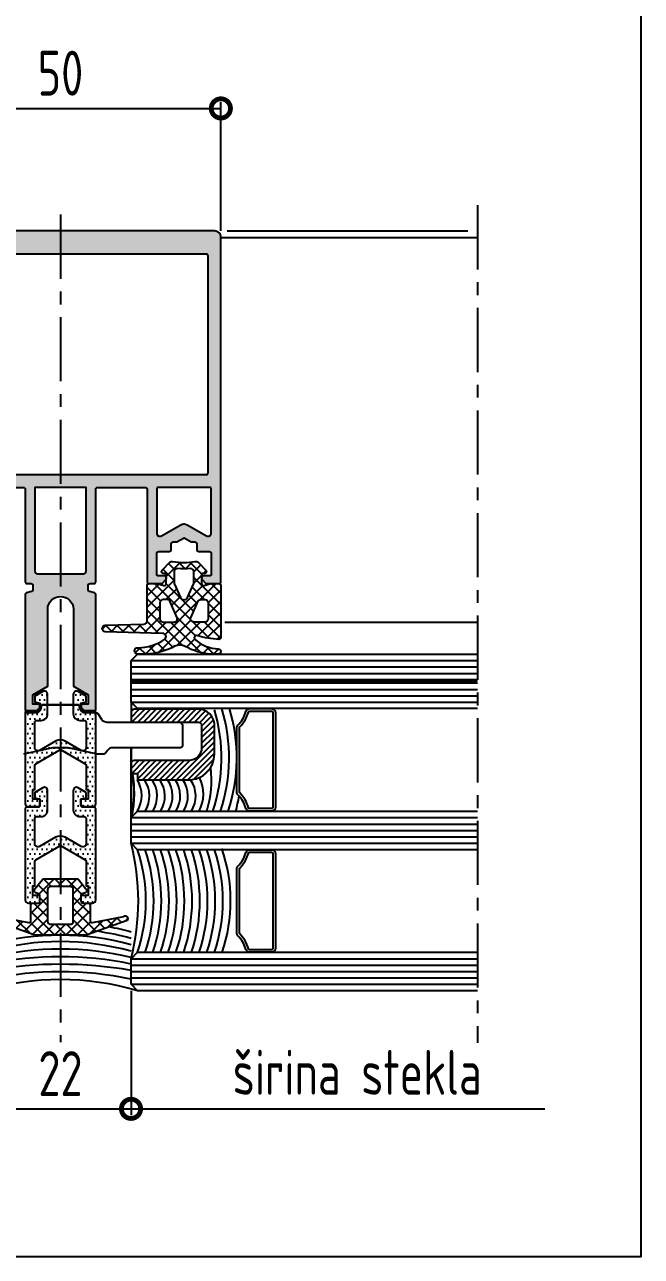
# Model space of a CAD drawing. Extents: x -207922 to -189609, y 24831 to 30124.
# Drawn here: x -207808.3 to -207712.2, y 29827.1 to 30019.2 of the extents above; entities that cross this region are included whole.
import ezdxf

# ---------------------------------------------------------------- set-up
doc = ezdxf.new("R2010")
doc.units = 0
doc.header["$LTSCALE"] = 8
for name, pattern in [('CENTER', [2, 1.25, -0.25, 0.25, -0.25]), ('FOLIE', [1.6, 0.8, -0.8]), ('HIDDEN', [0.375, 0.25, -0.125])]:
    doc.linetypes.add(name, pattern=pattern)
doc.layers.get('0').update_dxf_attribs({"linetype": 'CONTINUOUS'})
doc.layers.get('DEFPOINTS').update_dxf_attribs({"linetype": 'CONTINUOUS'})
for name, color, linetype in [('ACCESSORI', 200, 'CONTINUOUS'), ('ASSI', 1, 'CENTER'), ('CONST35', 7, 'CONTINUOUS'), ('FILL', 253, 'CONTINUOUS'), ('FINE', 7, 'CONTINUOUS'), ('GOMMA', 3, 'CONTINUOUS'), ('GROSSA', 4, 'CONTINUOUS'), ('MARCHIO', 7, 'CONTINUOUS'), ('NASC', 7, 'HIDDEN'), ('QUOTE', 254, 'CONTINUOUS'), ('TRATTEGGI', 140, 'CONTINUOUS'), ('VETRO', 6, 'CONTINUOUS')]:
    doc.layers.add(name, color=color, linetype=linetype)
doc.styles.add('GEN1', font='geniso.shx', dxfattribs={"width": 0.8})
doc.dimstyles.new('LE2', dxfattribs={"dimscale": 2, "dimtxt": 3.5, "dimasz": 3, "dimexe": 0.5, "dimexo": 0.5, "dimgap": 1, "dimtad": 1, "dimdec": 1, "dimrnd": 0.05, "dimzin": 12, "dimtxsty": 'GEN1', "dimblk": 'DOTSMALL', "dimcen": -3, "dimclrd": 1, "dimclre": 1, "dimclrt": 2, "dimadec": 1, "dimazin": 0, "dimtfac": 1, "dimtdec": 1, "dimtmove": 0, "dimatfit": 3, "dimldrblk": 'DOTSMALL', "dimfxl": 1, "dimtvp": 4, "dimtolj": 1, "dimtzin": 12, "dimarcsym": 0})

# ---------------------------------------------------------------- blocks, each defined once
blk = doc.blocks.new('_DotSmall')
at = {"color": 0, "const_width": 0.5}
blk.add_lwpolyline([(-0.0625, 0, 1), (0.0625, 0, 1)], format="xyb", close=True, dxfattribs=at)
blk = doc.blocks.new('*D105')
at = {"color": 1, "lineweight": -2, "ltscale": 0.2, "transparency": 16777216}
for p, q in [((-207813.73, 29868.57), (-207813.73, 29849.15)), ((-207791.73, 29868.57), (-207791.73, 29849.15)), ((-207813.73, 29850.15), (-207791.73, 29850.15))]:
    blk.add_line(p, q, dxfattribs=at)
at = {"layer": 'DEFPOINTS', "color": 0, "ltscale": 0.2, "transparency": 16777216}
for p in [(-207813.73, 29869.57), (-207791.73, 29869.57), (-207791.73, 29850.15)]:
    blk.add_point(p, dxfattribs=at)
at = {"color": 1, "lineweight": -2, "ltscale": 0.2, "transparency": 16777216, "xscale": 6, "yscale": 6, "zscale": 6, "rotation": 180}
blk.add_blockref('_DotSmall', (-207813.73, 29850.15), dxfattribs=at)
at = {"color": 1, "lineweight": -2, "ltscale": 0.2, "transparency": 16777216, "xscale": 6, "yscale": 6, "zscale": 6}
blk.add_blockref('_DotSmall', (-207791.73, 29850.15), dxfattribs=at)
at = {"color": 2, "ltscale": 0.2, "transparency": 16777216, "insert": (-207802.73, 29855.65), "char_height": 7, "attachment_point": 5, "style": 'GEN1'}
blk.add_mtext('\\A1;22', dxfattribs=at)
blk = doc.blocks.new('*D106')
at = {"color": 1, "lineweight": -2, "ltscale": 0.2, "transparency": 16777216}
for p, q in [((-207827.73, 29987.07), (-207827.73, 30007.18)), ((-207777.73, 29987.07), (-207777.73, 30007.18)), ((-207827.73, 30006.18), (-207777.73, 30006.18))]:
    blk.add_line(p, q, dxfattribs=at)
at = {"layer": 'DEFPOINTS', "color": 0, "ltscale": 0.2, "transparency": 16777216}
for p in [(-207777.73, 30006.18), (-207827.73, 29986.07), (-207777.73, 29986.07)]:
    blk.add_point(p, dxfattribs=at)
at = {"color": 1, "lineweight": -2, "ltscale": 0.2, "transparency": 16777216, "xscale": 6, "yscale": 6, "zscale": 6, "rotation": 180}
blk.add_blockref('_DotSmall', (-207827.73, 30006.18), dxfattribs=at)
at = {"color": 1, "lineweight": -2, "ltscale": 0.2, "transparency": 16777216, "xscale": 6, "yscale": 6, "zscale": 6}
blk.add_blockref('_DotSmall', (-207777.73, 30006.18), dxfattribs=at)
at = {"color": 2, "ltscale": 0.2, "transparency": 16777216, "insert": (-207802.73, 30011.68), "char_height": 7, "attachment_point": 5, "style": 'GEN1'}
blk.add_mtext('\\A1;50', dxfattribs=at)
blk = doc.blocks.new('ALUK K730')
at = {"layer": 'FILL'}
h = blk.add_hatch(color=256, dxfattribs=at)
h.paths.add_polyline_path([(85.51, 243.55, 0.414214), (85.21, 243.85), (83.34, 243.85, 0.198912), (83.12, 243.76), (82.6, 243.23, 0.232025), (82.51, 242.98, 0.451788), (82.81, 242.65), (83.71, 242.65, -0.414214), (84.01, 242.35), (84.01, 239.15, -0.414214), (83.71, 238.85), (82.06, 238.85, 0.414214), (81.76, 238.55), (81.76, 237.65, -0.414214), (81.46, 237.35), (80.9, 237.35), (79.76, 236.69), (78.63, 237.35), (78.06, 237.35, -0.414214), (77.76, 237.65), (77.76, 238.55, 0.414214), (77.46, 238.85), (75.81, 238.85, -0.414214), (75.51, 239.15), (75.51, 242.35, -0.414214), (75.81, 242.65), (76.71, 242.65, 0.451788), (77.01, 242.98, 0.232025), (76.92, 243.23), (76.4, 243.76, 0.198912), (76.19, 243.85), (74.31, 243.85, 0.414214), (74.01, 243.55), (74.01, 229.15, -0.414214), (73.71, 228.85), (66.31, 228.85, -0.414214), (66.01, 229.15), (66.01, 243.55, 0.414214), (65.71, 243.85), (65.11, 243.85, -0.414214), (64.81, 244.15), (64.81, 244.8, -0.339454), (65.03, 245.09), (65.79, 245.29, 0.339454), (66.01, 245.58), (66.01, 263.55, 0.414214), (65.71, 263.85), (64.41, 263.85), (63.71, 263.15), (63.71, 262.65), (64.81, 262.65), (64.81, 261.18), (62.51, 259.85), (62.51, 247.85, -1), (58.51, 247.85), (58.51, 259.85), (56.21, 261.18), (56.21, 262.65), (57.31, 262.65), (57.31, 263.15), (56.61, 263.85), (55.31, 263.85, 0.414214), (55.01, 263.55), (55.01, 245.58, 0.339454), (55.23, 245.29), (55.99, 245.09, -0.339454), (56.21, 244.8), (56.21, 244.65), (56.21, 244.15, -0.414214), (55.91, 243.85), (55.31, 243.85, 0.414214), (55.01, 243.55), (55.01, 229.15, -0.414214), (54.71, 228.85), (47.31, 228.85, -0.414214), (47.01, 229.15), (47.01, 243.55, 0.414214), (46.71, 243.85), (44.84, 243.85, 0.198912), (44.62, 243.76), (44.1, 243.23, 0.232025), (44.01, 242.98, 0.451788), (44.31, 242.65), (45.21, 242.65, -0.414214), (45.51, 242.35), (45.51, 239.15, -0.414214), (45.21, 238.85), (43.56, 238.85, 0.414214), (43.26, 238.55), (43.26, 237.65, -0.414214), (42.96, 237.35), (42.4, 237.35), (41.26, 236.69), (40.13, 237.35), (39.56, 237.35, -0.414214), (39.26, 237.65), (39.26, 238.55, 0.414214), (38.96, 238.85), (37.31, 238.85, -0.414214), (37.01, 239.15), (37.01, 242.35, -0.414214), (37.31, 242.65), (38.21, 242.65, 0.451788), (38.51, 242.98, 0.232025), (38.42, 243.23), (37.9, 243.76, 0.198912), (37.69, 243.85), (35.81, 243.85, 0.414214), (35.51, 243.55), (35.51, 189.85, 0.414214), (36.51, 188.85), (84.51, 188.85, 0.414214), (85.51, 189.85)])
h.paths.add_polyline_path([(83.21, 226.85, -0.414214), (83.51, 226.55), (83.51, 192.75, -0.414214), (83.21, 192.45), (37.81, 192.45, -0.414214), (37.51, 192.75), (37.51, 226.55, -0.414214), (37.81, 226.85)], flags=16)
h.paths.add_polyline_path([(64.51, 228.85), (56.51, 228.85), (56.51, 241.85, -0.414214), (57.01, 242.35), (64.01, 242.35, -0.414214), (64.51, 241.85)], flags=16)
h.paths.add_polyline_path([(75.51, 229.15), (75.51, 235.97, -0.57735), (76.26, 236.4), (79.26, 234.67, 0.267949), (80.26, 234.67), (83.26, 236.4, -0.57735), (84.01, 235.97), (84.01, 229.15, -0.414214), (83.71, 228.85), (75.81, 228.85, -0.414214)], flags=16)
h.paths.add_polyline_path([(45.51, 229.15, -0.414214), (45.21, 228.85), (37.31, 228.85, -0.414214), (37.01, 229.15), (37.01, 235.97, -0.57735), (37.76, 236.4), (40.76, 234.67, 0.267949), (41.76, 234.67), (44.76, 236.4, -0.57735), (45.51, 235.97)], flags=16)
at = {"layer": 'GROSSA'}
for points in [[(75.81, 242.65), (76.71, 242.65, 0.414214), (77.01, 242.95), (77.01, 243.02, 0.198912), (76.92, 243.23), (76.4, 243.76, 0.198912), (76.19, 243.85), (74.31, 243.85, 0.414214), (74.01, 243.55), (74.01, 229.15, -0.414214), (73.71, 228.85), (66.31, 228.85, -0.414214), (66.01, 229.15), (66.01, 243.55, 0.414214), (65.71, 243.85), (65.11, 243.85, -0.414214), (64.81, 244.15), (64.81, 244.8, -0.339454), (65.03, 245.09), (65.79, 245.29, 0.339454), (66.01, 245.58), (66.01, 263.55, 0.414214), (65.71, 263.85), (64.41, 263.85), (63.71, 263.15), (63.71, 262.65), (64.81, 262.65), (64.81, 261.18), (62.51, 259.85), (62.51, 247.85, -1), (58.51, 247.85), (58.51, 259.85), (56.21, 261.18), (56.21, 262.65), (57.31, 262.65), (57.31, 263.15), (56.61, 263.85), (55.31, 263.85, 0.414214), (55.01, 263.55), (55.01, 245.58, 0.339454), (55.23, 245.29), (55.99, 245.09, -0.339454), (56.21, 244.8), (56.21, 244.65), (56.21, 244.15, -0.414214), (55.91, 243.85), (55.31, 243.85, 0.414214), (55.01, 243.55), (55.01, 229.15, -0.414214), (54.71, 228.85), (47.31, 228.85, -0.414214), (47.01, 229.15), (47.01, 243.55, 0.414214), (46.71, 243.85), (44.84, 243.85, 0.198912), (44.62, 243.76), (44.1, 243.23, 0.198912), (44.01, 243.02), (44.01, 242.95, 0.414214), (44.31, 242.65), (45.21, 242.65, -0.414214), (45.51, 242.35), (45.51, 239.15, -0.414214), (45.21, 238.85), (43.56, 238.85, 0.414214), (43.26, 238.55), (43.26, 237.65, -0.414214), (42.96, 237.35), (42.4, 237.35), (41.26, 236.69), (40.13, 237.35), (39.56, 237.35, -0.414214), (39.26, 237.65), (39.26, 238.55, 0.414214), (38.96, 238.85), (37.31, 238.85, -0.414214), (37.01, 239.15), (37.01, 242.35, -0.414214), (37.31, 242.65), (38.21, 242.65, 0.414214), (38.51, 242.95), (38.51, 243.02, 0.198912), (38.42, 243.23), (37.9, 243.76, 0.198912), (37.69, 243.85), (35.81, 243.85, 0.414214), (35.51, 243.55), (35.51, 189.85, 0.414214), (36.51, 188.85), (84.51, 188.85, 0.414214), (85.51, 189.85), (85.51, 243.55, 0.414214), (85.21, 243.85), (83.34, 243.85, 0.198912), (83.12, 243.76), (82.6, 243.23, 0.198912), (82.51, 243.02), (82.51, 242.95, 0.414214), (82.81, 242.65), (83.71, 242.65, -0.414214), (84.01, 242.35), (84.01, 239.15, -0.414214), (83.71, 238.85), (82.06, 238.85, 0.414214), (81.76, 238.55), (81.76, 237.65, -0.414214), (81.46, 237.35), (80.9, 237.35), (79.76, 236.69), (78.63, 237.35), (78.06, 237.35, -0.414214), (77.76, 237.65), (77.76, 238.55, 0.414214), (77.46, 238.85), (75.81, 238.85, -0.414214), (75.51, 239.15), (75.51, 242.35, -0.414214)], [(56.51, 241.85), (56.51, 228.85), (64.51, 228.85), (64.51, 241.85, 0.414214), (64.01, 242.35), (57.01, 242.35, 0.414214)], [(41.76, 234.67, -0.267949), (40.76, 234.67), (37.76, 236.4, 0.57735), (37.01, 235.97), (37.01, 229.15, 0.414214), (37.31, 228.85), (45.21, 228.85, 0.414214), (45.51, 229.15), (45.51, 235.97, 0.57735), (44.76, 236.4)], [(84.01, 235.97), (84.01, 229.15, -0.414214), (83.71, 228.85), (75.81, 228.85, -0.414214), (75.51, 229.15), (75.51, 235.97, -0.57735), (76.26, 236.4), (79.26, 234.67, 0.267949), (80.26, 234.67), (83.26, 236.4, -0.57735)], [(83.51, 226.55, 0.414214), (83.21, 226.85), (37.81, 226.85, 0.414214), (37.51, 226.55), (37.51, 192.75, 0.414214), (37.81, 192.45), (83.21, 192.45, 0.414214), (83.51, 192.75)]]:
    blk.add_lwpolyline(points, format="xyb", close=True, dxfattribs=at)

msp = doc.modelspace()

# ---------------------------------------------------------------- hatches: boundary and pattern name
at = {"layer": 'FILL'}
h = msp.add_hatch(dxfattribs=at)
h.set_pattern_fill('ANSI37', color=137, scale=10, style=0)
h.set_pattern_definition([(45, (-207971.5386, 29700.1217), (-0.8838835, 0.8838835), []), (135, (-207971.5386, 29700.1217), (-0.8838835, -0.8838835), [])])
h.paths.add_polyline_path([(-207795.74, 29925.57), (-207789.71, 29925.75, 0.405243), (-207789.23, 29926.25), (-207789.23, 29931.77, -0.414214), (-207788.93, 29932.07), (-207787.69, 29932.07), (-207786.6, 29931.78, 0.493145), (-207786.23, 29932.07), (-207786.23, 29933.45, 0.388879), (-207786.41, 29933.65), (-207786.7, 29933.67, -0.63707), (-207786.89, 29934.18), (-207785.68, 29935.39, -0.24542), (-207785.24, 29935.53, 0.08886), (-207781.71, 29935.53, -0.24542), (-207781.27, 29935.39), (-207780.06, 29934.18, -0.63707), (-207780.25, 29933.67), (-207780.54, 29933.65, 0.388879), (-207780.73, 29933.45), (-207780.73, 29932.07, 0.493145), (-207780.35, 29931.78), (-207779.31, 29932.06, -0.065543), (-207779.23, 29932.07), (-207778.03, 29932.07, -0.414214), (-207777.73, 29931.77), (-207777.73, 29923.67, -0.414214), (-207778.03, 29923.37, -0.053127), (-207781.34, 29923.92, 0.790488), (-207781.81, 29923.4, 0.167063), (-207778.08, 29921.87, -0.938571), (-207778.13, 29921.07), (-207778.83, 29921.07, -0.117657), (-207782.81, 29922.04), (-207783.27, 29922.25, 0.221838), (-207784.96, 29922.31), (-207785.38, 29922.06, -0.100193), (-207789.29, 29921.07), (-207790.69, 29921.07, -0.98855), (-207790.7, 29922.07, 0.149453), (-207786.44, 29923.42, 0.675619), (-207786.76, 29924.29), (-207795.74, 29924.57, -0.969739)])
h.paths.add_polyline_path([(-207784.53, 29926.72), (-207785.61, 29929.22, 0.32883), (-207786.09, 29929.57), (-207786.73, 29929.57, 0.414214), (-207787.23, 29929.07), (-207787.23, 29926.57, 0.414214), (-207786.73, 29926.07), (-207785.01, 29926.07, 0.505083)], flags=16)
h.paths.add_polyline_path([(-207781.94, 29926.07), (-207780.23, 29926.07, 0.414214), (-207779.73, 29926.57), (-207779.73, 29929.07, 0.414214), (-207780.23, 29929.57), (-207780.86, 29929.57, 0.32883), (-207781.34, 29929.22), (-207782.42, 29926.72, 0.505083)], flags=16)
h.paths.add_polyline_path([(-207782.93, 29929.91), (-207781.93, 29932.07), (-207781.93, 29933.92, 0.441009), (-207782.47, 29934.42, -0.045337), (-207784.48, 29934.42, 0.441009), (-207785.03, 29933.92), (-207785.03, 29932.07), (-207784.02, 29929.91, 0.63707)], flags=16)
h = msp.add_hatch(dxfattribs=at)
h.set_pattern_fill('DOTS', color=2, scale=12, style=0)
h.set_pattern_definition([(360, (-207949.5887, 30055.7078), (0.375, 0.75), [0, -0.75])])
edge = h.paths.add_edge_path()
edge.add_line((-207798.73, 29914.5), (-207799.98, 29915.23))
edge.add_arc((-207800.23, 29914.79), 0.5, 60, 180)
edge.add_line((-207800.73, 29914.79), (-207800.73, 29911.74))
edge.add_arc((-207799.73, 29911.74), 1, 180, 270)
edge.add_line((-207799.73, 29910.74), (-207799.03, 29910.74))
edge.add_arc((-207799.03, 29910.44), 0.3, 0, 90, ccw=False)
edge.add_line((-207798.73, 29910.44), (-207798.73, 29906.49))
edge.add_arc((-207799.23, 29906.49), 0.5, -120, 0, ccw=False)
edge.add_line((-207799.48, 29906.06), (-207801.98, 29907.5))
edge.add_arc((-207802.73, 29906.2), 1.5, 60, 120)
edge.add_line((-207803.48, 29907.5), (-207805.98, 29906.06))
edge.add_arc((-207806.23, 29906.49), 0.5, 180, 300, ccw=False)
edge.add_line((-207806.73, 29906.49), (-207806.73, 29910.44))
edge.add_arc((-207806.43, 29910.44), 0.3, 90, 180, ccw=False)
edge.add_line((-207806.43, 29910.74), (-207805.73, 29910.74))
edge.add_arc((-207805.73, 29911.74), 1, 270, 360)
edge.add_line((-207804.73, 29911.74), (-207804.73, 29914.79))
edge.add_arc((-207805.23, 29914.79), 0.5, 0, 120)
edge.add_line((-207805.48, 29915.23), (-207806.73, 29914.5))
edge.add_line((-207806.73, 29914.5), (-207806.73, 29913.65))
edge.add_line((-207806.73, 29913.65), (-207805.93, 29913.44))
edge.add_line((-207805.93, 29913.44), (-207805.93, 29912.54))
edge.add_arc((-207806.23, 29912.54), 0.3, -90, 0, ccw=False)
edge.add_line((-207806.23, 29912.24), (-207807.93, 29912.24))
edge.add_arc((-207807.93, 29911.94), 0.3, 90, 180)
edge.add_line((-207808.23, 29911.94), (-207808.23, 29897.74))
edge.add_arc((-207807.73, 29897.74), 0.5, 180, 270)
edge.add_line((-207807.73, 29897.24), (-207806.23, 29897.24))
edge.add_arc((-207806.23, 29897.54), 0.3, 270, 360)
edge.add_line((-207805.93, 29897.54), (-207805.93, 29898.44))
edge.add_line((-207805.93, 29898.44), (-207807.03, 29898.44))
edge.add_line((-207807.03, 29898.44), (-207807.03, 29899.94))
edge.add_line((-207807.03, 29899.94), (-207806.73, 29899.94))
edge.add_line((-207806.73, 29899.94), (-207806.73, 29903.72))
edge.add_arc((-207806.43, 29903.72), 0.3, 120, 180, ccw=False)
edge.add_line((-207806.58, 29903.98), (-207802.73, 29906.2))
edge.add_line((-207802.73, 29906.2), (-207798.88, 29903.98))
edge.add_arc((-207799.03, 29903.72), 0.3, 0, 60, ccw=False)
edge.add_line((-207798.73, 29903.72), (-207798.73, 29899.94))
edge.add_line((-207798.73, 29899.94), (-207798.43, 29899.94))
edge.add_line((-207798.43, 29899.94), (-207798.43, 29898.44))
edge.add_line((-207798.43, 29898.44), (-207799.53, 29898.44))
edge.add_line((-207799.53, 29898.44), (-207799.53, 29897.54))
edge.add_arc((-207799.23, 29897.54), 0.3, 180, 270)
edge.add_line((-207799.23, 29897.24), (-207797.73, 29897.24))
edge.add_arc((-207797.73, 29897.74), 0.5, 270, 360)
edge.add_line((-207797.23, 29897.74), (-207797.23, 29911.94))
edge.add_arc((-207797.53, 29911.94), 0.3, 0, 90)
edge.add_line((-207797.53, 29912.24), (-207799.23, 29912.24))
edge.add_arc((-207799.23, 29912.54), 0.3, 180, 270, ccw=False)
edge.add_line((-207799.53, 29912.54), (-207799.53, 29913.44))
edge.add_line((-207799.53, 29913.44), (-207798.73, 29913.65))
edge.add_line((-207798.73, 29913.65), (-207798.73, 29914.5))
h = msp.add_hatch(dxfattribs=at)
h.set_pattern_fill('DOTS', color=2, scale=12, style=0)
h.set_pattern_definition([(360, (-207949.5887, 30040.6642), (0.375, 0.75), [0, -0.75])])
edge = h.paths.add_edge_path()
edge.add_line((-207798.73, 29899.5), (-207799.98, 29900.23))
edge.add_arc((-207800.23, 29899.79), 0.5, 60, 180)
edge.add_line((-207800.73, 29899.79), (-207800.73, 29896.74))
edge.add_arc((-207799.73, 29896.74), 1, 180, 270)
edge.add_line((-207799.73, 29895.74), (-207799.03, 29895.74))
edge.add_arc((-207799.03, 29895.44), 0.3, 0, 90, ccw=False)
edge.add_line((-207798.73, 29895.44), (-207798.73, 29891.49))
edge.add_arc((-207799.23, 29891.49), 0.5, -120, 0, ccw=False)
edge.add_line((-207799.48, 29891.06), (-207801.98, 29892.5))
edge.add_arc((-207802.73, 29891.2), 1.5, 60, 120)
edge.add_line((-207803.48, 29892.5), (-207805.98, 29891.06))
edge.add_arc((-207806.23, 29891.49), 0.5, 180, 300, ccw=False)
edge.add_line((-207806.73, 29891.49), (-207806.73, 29895.44))
edge.add_arc((-207806.43, 29895.44), 0.3, 90, 180, ccw=False)
edge.add_line((-207806.43, 29895.74), (-207805.73, 29895.74))
edge.add_arc((-207805.73, 29896.74), 1, 270, 360)
edge.add_line((-207804.73, 29896.74), (-207804.73, 29899.79))
edge.add_arc((-207805.23, 29899.79), 0.5, 0, 120)
edge.add_line((-207805.48, 29900.23), (-207806.73, 29899.5))
edge.add_line((-207806.73, 29899.5), (-207806.73, 29898.65))
edge.add_line((-207806.73, 29898.65), (-207805.93, 29898.44))
edge.add_line((-207805.93, 29898.44), (-207805.93, 29897.54))
edge.add_arc((-207806.23, 29897.54), 0.3, -90, 0, ccw=False)
edge.add_line((-207806.23, 29897.24), (-207807.93, 29897.24))
edge.add_arc((-207807.93, 29896.94), 0.3, 90, 180)
edge.add_line((-207808.23, 29896.94), (-207808.23, 29882.74))
edge.add_arc((-207807.73, 29882.74), 0.5, 180, 270)
edge.add_line((-207807.73, 29882.24), (-207806.23, 29882.24))
edge.add_arc((-207806.23, 29882.54), 0.3, 270, 360)
edge.add_line((-207805.93, 29882.54), (-207805.93, 29883.44))
edge.add_line((-207805.93, 29883.44), (-207807.03, 29883.44))
edge.add_line((-207807.03, 29883.44), (-207807.03, 29884.94))
edge.add_line((-207807.03, 29884.94), (-207806.73, 29884.94))
edge.add_line((-207806.73, 29884.94), (-207806.73, 29888.72))
edge.add_arc((-207806.43, 29888.72), 0.3, 120, 180, ccw=False)
edge.add_line((-207806.58, 29888.98), (-207802.73, 29891.2))
edge.add_line((-207802.73, 29891.2), (-207798.88, 29888.98))
edge.add_arc((-207799.03, 29888.72), 0.3, 0, 60, ccw=False)
edge.add_line((-207798.73, 29888.72), (-207798.73, 29884.94))
edge.add_line((-207798.73, 29884.94), (-207798.43, 29884.94))
edge.add_line((-207798.43, 29884.94), (-207798.43, 29883.44))
edge.add_line((-207798.43, 29883.44), (-207799.53, 29883.44))
edge.add_line((-207799.53, 29883.44), (-207799.53, 29882.54))
edge.add_arc((-207799.23, 29882.54), 0.3, 180, 270)
edge.add_line((-207799.23, 29882.24), (-207797.73, 29882.24))
edge.add_arc((-207797.73, 29882.74), 0.5, 270, 360)
edge.add_line((-207797.23, 29882.74), (-207797.23, 29896.94))
edge.add_arc((-207797.53, 29896.94), 0.3, 0, 90)
edge.add_line((-207797.53, 29897.24), (-207799.23, 29897.24))
edge.add_arc((-207799.23, 29897.54), 0.3, 180, 270, ccw=False)
edge.add_line((-207799.53, 29897.54), (-207799.53, 29898.44))
edge.add_line((-207799.53, 29898.44), (-207798.73, 29898.65))
edge.add_line((-207798.73, 29898.65), (-207798.73, 29899.5))
h = msp.add_hatch(dxfattribs=at)
h.set_pattern_fill('ANSI37', color=137, scale=10, style=0)
h.set_pattern_definition([(45, (-207886.7301, 29808.3096), (-0.883883, 0.883883), []), (135, (-207886.7301, 29808.3096), (-0.883883, -0.883883), [])])
edge = h.paths.add_edge_path(flags=16)
edge.add_arc((-207801.23, 29879.43), 0.5, 270, 360)
edge.add_line((-207800.73, 29879.43), (-207800.73, 29884.34))
edge.add_arc((-207801.23, 29884.34), 0.5, 0, 90)
edge.add_line((-207801.23, 29884.84), (-207804.23, 29884.84))
edge.add_arc((-207804.23, 29884.34), 0.5, 90, 180)
edge.add_line((-207804.73, 29884.34), (-207804.73, 29879.43))
edge.add_arc((-207804.23, 29879.43), 0.5, 180, 270)
edge.add_line((-207804.23, 29878.93), (-207801.23, 29878.93))
edge = h.paths.add_edge_path()
edge.add_line((-207806.13, 29883.7), (-207806.56, 29883.85))
edge.add_arc((-207806.47, 29884.13), 0.3, 180, 251.3373, ccw=False)
edge.add_line((-207806.77, 29884.13), (-207806.77, 29884.29))
edge.add_arc((-207806.47, 29884.29), 0.3, 140.4399, 180, ccw=False)
edge.add_line((-207806.7, 29884.48), (-207805.55, 29885.93))
edge.add_arc((-207805.32, 29885.74), 0.3, 90, 140.4399, ccw=False)
edge.add_line((-207805.32, 29886.04), (-207800.13, 29886.04))
edge.add_arc((-207800.13, 29885.74), 0.3, 39.5601, 90, ccw=False)
edge.add_line((-207799.9, 29885.93), (-207798.76, 29884.48))
edge.add_arc((-207798.99, 29884.29), 0.3, 0, 39.5601, ccw=False)
edge.add_line((-207798.69, 29884.29), (-207798.69, 29884.13))
edge.add_arc((-207798.99, 29884.13), 0.3, -71.3373, 0, ccw=False)
edge.add_line((-207798.89, 29883.85), (-207799.32, 29883.7))
edge.add_arc((-207799.23, 29883.42), 0.3, 108.6627, 180)
edge.add_line((-207799.53, 29883.42), (-207799.53, 29882.54))
edge.add_arc((-207799.23, 29882.54), 0.3, 180, 270)
edge.add_line((-207799.23, 29882.24), (-207798.42, 29882.24))
edge.add_arc((-207798.42, 29881.94), 0.3, 0, 90, ccw=False)
edge.add_line((-207798.12, 29881.94), (-207798.12, 29879.48))
edge.add_arc((-207797.82, 29879.48), 0.3, 180, 281.2777)
edge.add_line((-207797.76, 29879.19), (-207792.85, 29880.17))
edge.add_arc((-207792.63, 29879.83), 0.4, -47.1658, 123.8174, ccw=False)
edge.add_line((-207792.35, 29879.54), (-207798.58, 29877.3))
edge.add_arc((-207798.92, 29878.24), 1, 270, 289.8318, ccw=False)
edge.add_line((-207798.92, 29877.24), (-207806.54, 29877.24))
edge.add_arc((-207806.54, 29878.24), 1, 250.1682, 270, ccw=False)
edge.add_line((-207806.88, 29877.3), (-207813.1, 29879.54))
edge.add_arc((-207812.83, 29879.83), 0.4, 56.1826, 227.1658, ccw=False)
edge.add_line((-207812.6, 29880.17), (-207807.7, 29879.19))
edge.add_arc((-207807.64, 29879.48), 0.3, 258.7223, 360)
edge.add_line((-207807.34, 29879.48), (-207807.34, 29881.94))
edge.add_arc((-207807.04, 29881.94), 0.3, 90, 180, ccw=False)
edge.add_line((-207807.04, 29882.24), (-207806.23, 29882.24))
edge.add_arc((-207806.23, 29882.54), 0.3, 270, 360)
edge.add_line((-207805.93, 29882.54), (-207805.93, 29883.42))
edge.add_arc((-207806.23, 29883.42), 0.3, 360, 431.3373)
at = {"layer": 'TRATTEGGI'}
h = msp.add_hatch(dxfattribs=at)
h.set_pattern_fill('ANSI31', color=256, scale=5, angle=90, style=0)
h.set_pattern_definition([(225, (-208010.07743, 30095.90045), (-0.4419417, 0.4419417), [])])
h.paths.add_polyline_path([(-207782.73, 29904.47, 0.414214), (-207780.73, 29906.47), (-207780.73, 29909.97, 0.414214), (-207781.23, 29910.47), (-207791.23, 29910.47, -0.414214), (-207791.73, 29910.97), (-207791.73, 29911.97, -0.414214), (-207791.23, 29912.47), (-207781.23, 29912.47, -0.414214), (-207778.73, 29909.97), (-207778.73, 29905.47, -0.414214), (-207782.73, 29901.47), (-207790.73, 29901.47), (-207790.73, 29902.47), (-207791.23, 29902.47, -0.414214), (-207791.73, 29902.97), (-207791.73, 29903.97, -0.414214), (-207791.23, 29904.47)])

# ---------------------------------------------------------------- linework, layer by layer
at = {"color": 1, "ltscale": 0.2}
msp.add_line((-207791.73, 29850.15), (-207727.24, 29850.15), dxfattribs=at)
at = {"layer": 'ACCESSORI'}
msp.add_lwpolyline([(-207791.73, 29906.47), (-207791.73, 29902.97, 0.414214), (-207791.23, 29902.47), (-207790.73, 29902.47), (-207790.73, 29901.47), (-207782.73, 29901.47, 0.414214), (-207778.73, 29905.47), (-207778.73, 29909.97, 0.414214), (-207781.23, 29912.47), (-207791.23, 29912.47, 0.414214), (-207791.73, 29911.97), (-207791.73, 29910.97, 0.414214), (-207791.23, 29910.47), (-207781.23, 29910.47, -0.414214), (-207780.73, 29909.97), (-207780.73, 29906.47, -0.414214), (-207782.73, 29904.47), (-207791.23, 29904.47, 0.414214), (-207791.73, 29903.97)], format="xyb", dxfattribs=at)
msp.add_lwpolyline([(-207791.73, 29906.47), (-207791.73, 29902.97, 0.414214), (-207791.23, 29902.47), (-207790.73, 29902.47), (-207790.73, 29901.47), (-207782.73, 29901.47, 0.414214), (-207778.73, 29905.47), (-207778.73, 29909.97, 0.414214), (-207781.23, 29912.47), (-207791.23, 29912.47, 0.414214), (-207791.73, 29911.97), (-207791.73, 29910.97, 0.414214), (-207791.23, 29910.47), (-207781.23, 29910.47, -0.414214), (-207780.73, 29909.97), (-207780.73, 29906.47, -0.414214), (-207782.73, 29904.47), (-207791.23, 29904.47, 0.414214), (-207791.73, 29903.97)], format="xyb", dxfattribs=at)
at = {"layer": 'ASSI'}
for p, q in [((-207802.73, 29989.62), (-207802.73, 29860.56)), ((-207737.73, 29991.07), (-207737.73, 29860.47))]:
    msp.add_line(p, q, dxfattribs=at)
at = {"layer": 'CONST35', "color": 4, "linetype": 'FOLIE', "const_width": 0.5, "flags": 128}
msp.add_lwpolyline([(-207737.73, 29916.82), (-207791.73, 29916.82)], dxfattribs=at)
at = {"layer": 'CONST35', "ltscale": 0.2}
for points in [[(-207737.73, 29917.07), (-207791.73, 29917.07)], [(-207791.73, 29916.57), (-207737.73, 29916.57)]]:
    msp.add_lwpolyline(points, dxfattribs=at)
at = {"layer": 'FINE'}
for p, q in [((-207777.73, 29986.07), (-207737.73, 29986.07)), ((-207791.73, 29896.57), (-207791.73, 29906.47)), ((-207791.73, 29895.57), (-207791.73, 29906.47)), ((-207791.73, 29895.57), (-207791.73, 29906.47)), ((-207791.73, 29902.97), (-207791.73, 29896.57))]:
    msp.add_line(p, q, dxfattribs=at)
at = {"layer": 'FINE', "color": 2}
msp.add_lwpolyline([(-207800.73, 29913.17), (-207804.73, 29913.17)], dxfattribs=at)
at = {"layer": 'FINE'}
for centre, radius, start, end in [((-207803.64, 29904.88), 26.02, 341.375, 16.7343), ((-207802.42, 29904.88), 25.99, 341.3672, 17.2177), ((-207801.22, 29904.88), 25.99, 341.3672, 17.2177), ((-207795.44, 29901.39), 16.25, 342.7292, 7.0222), ((-207804.84, 29899.21), 13.65, 344.7494, 16.0041), ((-207806.49, 29899.53), 15.28, 344.9731, 11.4084), ((-207794.88, 29899.02), 4.82, 329.4844, 30.5156), ((-207793.32, 29898.94), 4.47, 327.997, 34.4952), ((-207792.12, 29898.94), 4.47, 327.997, 34.4952), ((-207790.92, 29898.94), 4.47, 327.997, 34.4952), ((-207789.72, 29898.94), 4.47, 327.997, 34.4952), ((-207788.52, 29898.94), 4.47, 327.997, 34.4952), ((-207787.32, 29898.94), 4.47, 327.997, 34.4952), ((-207786.12, 29898.94), 4.47, 327.997, 34.4952), ((-207785.99, 29899.24), 5.55, 331.2264, 27.7136), ((-207823.34, 29908.04), 49.31, 346.5516, 349.3903), ((-207826.81, 29882.57), 36.22, 345.6129, 14.3871), ((-207814.25, 29882.57), 24.85, 341.219, 18.781), ((-207813.05, 29882.57), 24.85, 341.219, 18.781), ((-207811.85, 29882.57), 24.85, 341.219, 18.781), ((-207810.65, 29882.57), 24.85, 341.219, 18.781), ((-207809.45, 29882.57), 24.85, 341.219, 18.781), ((-207808.25, 29882.57), 24.85, 341.219, 18.781), ((-207807.05, 29882.57), 24.85, 341.219, 18.781), ((-207805.85, 29882.57), 24.85, 341.219, 18.781), ((-207804.65, 29882.57), 24.85, 341.219, 18.781), ((-207803.45, 29882.57), 24.85, 341.219, 18.781), ((-207802.25, 29882.57), 24.85, 341.219, 18.781), ((-207801.05, 29882.58), 24.85, 341.1986, 19.2479)]:
    msp.add_arc(centre, radius, start, end, dxfattribs=at)
at = {"layer": 'GOMMA'}
for points in [[(-207785.68, 29935.39, -0.24542), (-207785.24, 29935.53, 0.08886), (-207781.71, 29935.53, -0.24542), (-207781.27, 29935.39), (-207780.06, 29934.18, -0.63707), (-207780.25, 29933.67), (-207780.54, 29933.65, 0.388879), (-207780.73, 29933.45), (-207780.73, 29932.07, 0.493145), (-207780.35, 29931.78), (-207779.31, 29932.06, -0.065543), (-207779.23, 29932.07), (-207778.03, 29932.07, -0.414214), (-207777.73, 29931.77), (-207777.73, 29923.67, -0.414214), (-207778.03, 29923.37, -0.053127), (-207781.34, 29923.92, 0.790488), (-207781.81, 29923.4, 0.164969), (-207778.13, 29921.87, -1), (-207778.13, 29921.07), (-207778.77, 29921.07, -0.119467), (-207782.81, 29922.04), (-207783.27, 29922.25, 0.221838), (-207784.96, 29922.31), (-207785.38, 29922.06, -0.100193), (-207789.29, 29921.07), (-207790.69, 29921.07, -1), (-207790.69, 29922.07, 0.149068), (-207786.44, 29923.42, 0.675656), (-207786.76, 29924.29), (-207795.74, 29924.57, -0.969739), (-207795.74, 29925.57), (-207789.71, 29925.75, 0.405243), (-207789.23, 29926.25), (-207789.23, 29931.77, -0.414214), (-207788.93, 29932.07), (-207787.69, 29932.07), (-207786.6, 29931.78, 0.493145), (-207786.23, 29932.07), (-207786.23, 29933.45, 0.388879), (-207786.41, 29933.65), (-207786.7, 29933.67, -0.63707), (-207786.89, 29934.18)], [(-207782.47, 29934.42, -0.045337), (-207784.48, 29934.42, 0.441009), (-207785.03, 29933.92), (-207785.03, 29932.07), (-207784.02, 29929.91, 0.63707), (-207782.93, 29929.91), (-207781.93, 29932.07), (-207781.93, 29933.92, 0.441009)], [(-207786.09, 29929.57), (-207786.73, 29929.57, 0.414214), (-207787.23, 29929.07), (-207787.23, 29926.57, 0.414214), (-207786.73, 29926.07), (-207785.01, 29926.07, 0.505083), (-207784.53, 29926.72), (-207785.61, 29929.22, 0.32883)], [(-207780.86, 29929.57), (-207780.23, 29929.57, -0.414214), (-207779.73, 29929.07), (-207779.73, 29926.57, -0.414214), (-207780.23, 29926.07), (-207781.94, 29926.07, -0.505083), (-207782.42, 29926.72), (-207781.34, 29929.22, -0.32883)], [(-207798.73, 29914.5), (-207799.98, 29915.23, 0.57735), (-207800.73, 29914.79), (-207800.73, 29911.74, 0.414214), (-207799.73, 29910.74), (-207799.03, 29910.74, -0.414214), (-207798.73, 29910.44), (-207798.73, 29906.49, -0.57735), (-207799.48, 29906.06), (-207801.98, 29907.5, 0.267949), (-207803.48, 29907.5), (-207805.98, 29906.06, -0.57735), (-207806.73, 29906.49), (-207806.73, 29910.44, -0.414214), (-207806.43, 29910.74), (-207805.73, 29910.74, 0.414214), (-207804.73, 29911.74), (-207804.73, 29914.79, 0.57735), (-207805.48, 29915.23), (-207806.73, 29914.5), (-207806.73, 29913.65), (-207805.93, 29913.44), (-207805.93, 29912.54, -0.414214), (-207806.23, 29912.24), (-207807.93, 29912.24, 0.414214), (-207808.23, 29911.94), (-207808.23, 29897.74, 0.414214), (-207807.73, 29897.24), (-207806.23, 29897.24, 0.414214), (-207805.93, 29897.54), (-207805.93, 29898.44), (-207807.03, 29898.44), (-207807.03, 29899.94), (-207806.73, 29899.94), (-207806.73, 29903.72, -0.267949), (-207806.58, 29903.98), (-207802.73, 29906.2), (-207798.88, 29903.98, -0.267949), (-207798.73, 29903.72), (-207798.73, 29899.94), (-207798.43, 29899.94), (-207798.43, 29898.44), (-207799.53, 29898.44), (-207799.53, 29897.54, 0.414214), (-207799.23, 29897.24), (-207797.73, 29897.24, 0.414214), (-207797.23, 29897.74), (-207797.23, 29911.94, 0.414214), (-207797.53, 29912.24), (-207799.23, 29912.24, -0.414214), (-207799.53, 29912.54), (-207799.53, 29913.44), (-207798.73, 29913.65)], [(-207798.73, 29899.5), (-207799.98, 29900.23, 0.57735), (-207800.73, 29899.79), (-207800.73, 29896.74, 0.414214), (-207799.73, 29895.74), (-207799.03, 29895.74, -0.414214), (-207798.73, 29895.44), (-207798.73, 29891.49, -0.57735), (-207799.48, 29891.06), (-207801.98, 29892.5, 0.267949), (-207803.48, 29892.5), (-207805.98, 29891.06, -0.57735), (-207806.73, 29891.49), (-207806.73, 29895.44, -0.414214), (-207806.43, 29895.74), (-207805.73, 29895.74, 0.414214), (-207804.73, 29896.74), (-207804.73, 29899.79, 0.57735), (-207805.48, 29900.23), (-207806.73, 29899.5), (-207806.73, 29898.65), (-207805.93, 29898.44), (-207805.93, 29897.54, -0.414214), (-207806.23, 29897.24), (-207807.93, 29897.24, 0.414214), (-207808.23, 29896.94), (-207808.23, 29882.74, 0.414214), (-207807.73, 29882.24), (-207806.23, 29882.24, 0.414214), (-207805.93, 29882.54), (-207805.93, 29883.44), (-207807.03, 29883.44), (-207807.03, 29884.94), (-207806.73, 29884.94), (-207806.73, 29888.72, -0.267949), (-207806.58, 29888.98), (-207802.73, 29891.2), (-207798.88, 29888.98, -0.267949), (-207798.73, 29888.72), (-207798.73, 29884.94), (-207798.43, 29884.94), (-207798.43, 29883.44), (-207799.53, 29883.44), (-207799.53, 29882.54, 0.414214), (-207799.23, 29882.24), (-207797.73, 29882.24, 0.414214), (-207797.23, 29882.74), (-207797.23, 29896.94, 0.414214), (-207797.53, 29897.24), (-207799.23, 29897.24, -0.414214), (-207799.53, 29897.54), (-207799.53, 29898.44), (-207798.73, 29898.65)], [(-207801.23, 29878.93, 0.414214), (-207800.73, 29879.43), (-207800.73, 29884.34, 0.414214), (-207801.23, 29884.84), (-207804.23, 29884.84, 0.414214), (-207804.73, 29884.34), (-207804.73, 29879.43, 0.414214), (-207804.23, 29878.93)]]:
    msp.add_lwpolyline(points, format="xyb", close=True, dxfattribs=at)
msp.add_lwpolyline([(-207812.6, 29880.17), (-207807.7, 29879.19, 0.473113), (-207807.34, 29879.48), (-207807.34, 29881.94, -0.414214), (-207807.04, 29882.24), (-207806.23, 29882.24, 0.414214), (-207805.93, 29882.54), (-207805.93, 29883.42, 0.321726), (-207806.13, 29883.7), (-207806.56, 29883.85, -0.321726), (-207806.77, 29884.13), (-207806.77, 29884.29, -0.174348), (-207806.7, 29884.48), (-207805.55, 29885.93, -0.223709), (-207805.32, 29886.04), (-207800.13, 29886.04, -0.223709), (-207799.9, 29885.93), (-207798.76, 29884.48, -0.174348), (-207798.69, 29884.29), (-207798.69, 29884.13, -0.321726), (-207798.89, 29883.85), (-207799.32, 29883.7, 0.321726), (-207799.53, 29883.42), (-207799.53, 29882.54, 0.414214), (-207799.23, 29882.24), (-207798.42, 29882.24, -0.414214), (-207798.12, 29881.94), (-207798.12, 29879.48, 0.473113), (-207797.76, 29879.19), (-207792.85, 29880.17, -0.924254), (-207792.35, 29879.54), (-207798.58, 29877.3, -0.086749), (-207798.92, 29877.24), (-207806.54, 29877.24, -0.086749), (-207806.88, 29877.3), (-207813.1, 29879.54, -0.924254)], format="xyb", dxfattribs=at)
at = {"layer": 'GROSSA'}
for points in [[(-207798.73, 29934.07), (-207798.73, 29947.07), (-207806.73, 29947.07), (-207806.73, 29934.07, 0.414214), (-207806.23, 29933.57), (-207799.23, 29933.57, 0.414214)], [(-207783.98, 29941.25, -0.267949), (-207782.98, 29941.25), (-207779.98, 29939.51, 0.57735), (-207779.23, 29939.95), (-207779.23, 29946.77, 0.414214), (-207779.53, 29947.07), (-207787.43, 29947.07, 0.414214), (-207787.73, 29946.77), (-207787.73, 29939.95, 0.57735), (-207786.98, 29939.51)], [(-207791.73, 29911.97), (-207791.73, 29910.97, 0.414214), (-207791.23, 29910.47), (-207781.23, 29910.47, -0.414214), (-207780.73, 29909.97), (-207780.73, 29906.47, -0.414214), (-207782.73, 29904.47), (-207791.23, 29904.47, 0.414214), (-207791.73, 29903.97), (-207791.73, 29902.97, 0.414214), (-207791.23, 29902.47), (-207790.73, 29902.47), (-207790.73, 29901.47), (-207782.73, 29901.47, 0.414214), (-207778.73, 29905.47), (-207778.73, 29909.97, 0.414214), (-207781.23, 29912.47), (-207791.23, 29912.47, 0.414214)], [(-207791.73, 29911.97), (-207791.73, 29910.97, 0.414214), (-207791.23, 29910.47), (-207781.23, 29910.47, -0.414214), (-207780.73, 29909.97), (-207780.73, 29906.47, -0.414214), (-207782.73, 29904.47), (-207791.23, 29904.47, 0.414214), (-207791.73, 29903.97), (-207791.73, 29902.97, 0.414214), (-207791.23, 29902.47), (-207790.73, 29902.47), (-207790.73, 29901.47), (-207782.73, 29901.47, 0.414214), (-207778.73, 29905.47), (-207778.73, 29909.97, 0.414214), (-207781.23, 29912.47), (-207791.23, 29912.47, 0.414214)]]:
    msp.add_lwpolyline(points, format="xyb", close=True, dxfattribs=at)
msp.add_lwpolyline([(-207808.31, 29911.97), (-207806.53, 29911.97, 0.414214), (-207805.73, 29912.77), (-207805.73, 29912.87, -0.414214), (-207805.43, 29913.17), (-207800.03, 29913.17, -0.414214), (-207799.73, 29912.87), (-207799.73, 29912.77, 0.414214), (-207798.93, 29911.97), (-207797.14, 29911.97, -0.257001), (-207796.89, 29911.83), (-207796.32, 29910.93, 0.257001), (-207795.48, 29910.47), (-207784.23, 29910.47, -0.414214), (-207783.73, 29909.97), (-207783.73, 29906.77, -0.414214), (-207784.03, 29906.47), (-207794.6, 29906.47, 0.244698), (-207795.42, 29906.04), (-207795.67, 29905.68, -0.244698), (-207796.08, 29905.47), (-207796.77, 29905.47, -0.052408), (-207796.97, 29905.49), (-207801.55, 29906.46, 0.052408), (-207801.61, 29906.47), (-207803.84, 29906.47, 0.052408), (-207803.91, 29906.46), (-207808.48, 29905.49, -0.052408)], format="xyb", dxfattribs=at)
at = {"layer": 'MARCHIO'}
msp.add_lwpolyline([(-207922.19, 29827.14), (-207712.19, 29827.14), (-207712.19, 30124.14), (-207922.19, 30124.14)], close=True, dxfattribs=at)
at = {"layer": 'NASC'}
for points in [[(-207804.73, 29913.17), (-207805.44, 29913.17, 0.414214), (-207805.74, 29912.87), (-207805.74, 29912.77, -0.414214), (-207806.54, 29911.97), (-207808.15, 29911.97)], [(-207797.3, 29911.97), (-207798.94, 29911.97, -0.414214), (-207799.74, 29912.77), (-207799.74, 29912.87, 0.414214), (-207800.04, 29913.17), (-207800.73, 29913.17)]]:
    msp.add_lwpolyline(points, format="xyb", dxfattribs=at)
at = {"layer": 'QUOTE'}
for p, q in [((-207776.73, 29987.07), (-207739.23, 29987.07)), ((-207777.11, 29926.07), (-207737.73, 29926.07)), ((-207791.73, 29913.57), (-207791.73, 29910.47))]:
    msp.add_line(p, q, dxfattribs=at)
for centre, radius, start, end in [((-207802.73, 29838.14), 41.09, 74.474, 79.3754), ((-207802.73, 29836.14), 41.09, 74.474, 105.526), ((-207802.73, 29835.14), 41.09, 74.474, 105.526), ((-207802.73, 29837.14), 41.09, 74.474, 82.0718), ((-207802.73, 29828.57), 46.49, 76.3132, 103.6868), ((-207802.73, 29820.23), 53.65, 78.1643, 101.8357), ((-207802.73, 29809.26), 63.44, 80.0142, 99.9858), ((-207802.73, 29817.87), 53.65, 78.1643, 101.8357), ((-207802.73, 29828.45), 41.87, 73.3473, 106.6527)]:
    msp.add_arc(centre, radius, start, end, dxfattribs=at)
at = {"layer": 'TRATTEGGI'}
for p, q in [((-207791.73, 29920.07), (-207737.73, 29920.07)), ((-207791.73, 29919.07), (-207737.73, 29919.07)), ((-207791.73, 29918.07), (-207737.73, 29918.07)), ((-207791.73, 29917.07), (-207737.73, 29917.07)), ((-207791.73, 29916.57), (-207737.73, 29916.57)), ((-207791.73, 29915.57), (-207737.73, 29915.57)), ((-207791.73, 29914.57), (-207737.73, 29914.57)), ((-207791.73, 29913.57), (-207737.73, 29913.57)), ((-207791.73, 29895.57), (-207737.73, 29895.57)), ((-207791.73, 29895.57), (-207737.73, 29895.57)), ((-207791.73, 29894.57), (-207737.73, 29894.57)), ((-207791.73, 29894.57), (-207737.73, 29894.57)), ((-207791.73, 29893.57), (-207737.73, 29893.57)), ((-207791.73, 29893.57), (-207737.73, 29893.57)), ((-207791.73, 29892.57), (-207737.73, 29892.57)), ((-207791.73, 29892.57), (-207737.73, 29892.57)), ((-207791.73, 29892.57), (-207737.73, 29892.57)), ((-207791.73, 29891.57), (-207737.73, 29891.57)), ((-207791.73, 29891.57), (-207737.73, 29891.57)), ((-207791.73, 29873.57), (-207737.73, 29873.57)), ((-207791.73, 29873.57), (-207737.73, 29873.57)), ((-207791.73, 29872.57), (-207737.73, 29872.57)), ((-207791.73, 29872.57), (-207737.73, 29872.57)), ((-207791.73, 29871.57), (-207737.73, 29871.57)), ((-207791.73, 29871.57), (-207737.73, 29871.57)), ((-207791.73, 29870.57), (-207737.73, 29870.57)), ((-207791.73, 29870.57), (-207737.73, 29870.57)), ((-207791.73, 29870.57), (-207737.73, 29870.57)), ((-207791.73, 29869.57), (-207737.73, 29869.57)), ((-207791.73, 29869.57), (-207737.73, 29869.57))]:
    msp.add_line(p, q, dxfattribs=at)
at = {"layer": 'VETRO'}
for points in [[(-207737.73, 29912.57), (-207790.73, 29912.57), (-207791.73, 29913.57), (-207791.73, 29920.07), (-207790.73, 29921.07), (-207737.73, 29921.07)], [(-207737.73, 29890.57), (-207790.73, 29890.57), (-207791.73, 29891.57), (-207791.73, 29895.57), (-207790.73, 29896.57), (-207737.73, 29896.57)], [(-207737.73, 29868.57), (-207790.73, 29868.57), (-207791.73, 29869.57), (-207791.73, 29873.57), (-207790.73, 29874.57), (-207737.73, 29874.57)]]:
    msp.add_lwpolyline(points, dxfattribs=at)
for points in [[(-207775.23, 29899.57), (-207775.23, 29909.57, -0.195029), (-207775.06, 29909.99, 0.12553), (-207773.83, 29912.13, -0.336908), (-207773.25, 29912.57), (-207769.83, 29912.57, -0.414214), (-207769.23, 29911.97), (-207769.23, 29897.17, -0.414214), (-207769.83, 29896.57), (-207773.25, 29896.57, -0.336908), (-207773.83, 29897.01, 0.12553), (-207775.06, 29899.15, -0.195029)], [(-207775.23, 29877.57), (-207775.23, 29887.57, -0.195029), (-207775.06, 29887.99, 0.12553), (-207773.83, 29890.13, -0.336908), (-207773.25, 29890.57), (-207769.83, 29890.57, -0.414214), (-207769.23, 29889.97), (-207769.23, 29875.17, -0.414214), (-207769.83, 29874.57), (-207773.25, 29874.57, -0.336908), (-207773.83, 29875.01, 0.12553), (-207775.06, 29877.15, -0.195029)]]:
    msp.add_lwpolyline(points, format="xyb", close=True, dxfattribs=at)
at = {"layer": 'VETRO', "color": 7}
for points in [[(-207774.83, 29899.57), (-207774.83, 29909.57, -0.195029), (-207774.77, 29909.71, 0.12553), (-207773.44, 29912.02, -0.336908), (-207773.25, 29912.17), (-207769.83, 29912.17, -0.414214), (-207769.63, 29911.97), (-207769.63, 29897.17, -0.414214), (-207769.83, 29896.97), (-207773.25, 29896.97, -0.336908), (-207773.44, 29897.12, 0.12553), (-207774.77, 29899.43, -0.195029)], [(-207774.83, 29877.57), (-207774.83, 29887.57, -0.195029), (-207774.77, 29887.71, 0.12553), (-207773.44, 29890.02, -0.336908), (-207773.25, 29890.17), (-207769.83, 29890.17, -0.414214), (-207769.63, 29889.97), (-207769.63, 29875.17, -0.414214), (-207769.83, 29874.97), (-207773.25, 29874.97, -0.336908), (-207773.44, 29875.12, 0.12553), (-207774.77, 29877.43, -0.195029)]]:
    msp.add_lwpolyline(points, format="xyb", close=True, dxfattribs=at)

# ---------------------------------------------------------------- block references
at = {"layer": 'GROSSA', "rotation": 180}
msp.add_blockref('ALUK K730', (-207742.21, 30175.92), dxfattribs=at)

# ---------------------------------------------------------------- texts
at = {"color": 2, "ltscale": 0.2, "insert": (-207756.47, 29855.84), "char_height": 7, "attachment_point": 5, "style": 'GEN1'}
msp.add_mtext('\\A1;širina stekla', dxfattribs=at)

# ---------------------------------------------------------------- dimensions: what is measured, and where the dimension line sits
at = {"ltscale": 0.2}
for base, p1, p2, picture, middle in [((-207777.73, 30006.18), (-207827.73, 29986.07), (-207777.73, 29986.07), '*D106', (-207802.73, 30011.68)), ((-207791.73, 29850.15), (-207813.73, 29869.57), (-207791.73, 29869.57), '*D105', (-207802.73, 29855.65))]:
    dim = msp.add_linear_dim(base=base, p1=p1, p2=p2, dimstyle='LE2', dxfattribs=at)
    dim.commit()
    dim.dimension.update_dxf_attribs({"geometry": picture, "text_midpoint": middle})

doc.saveas('drawing.dxf')
